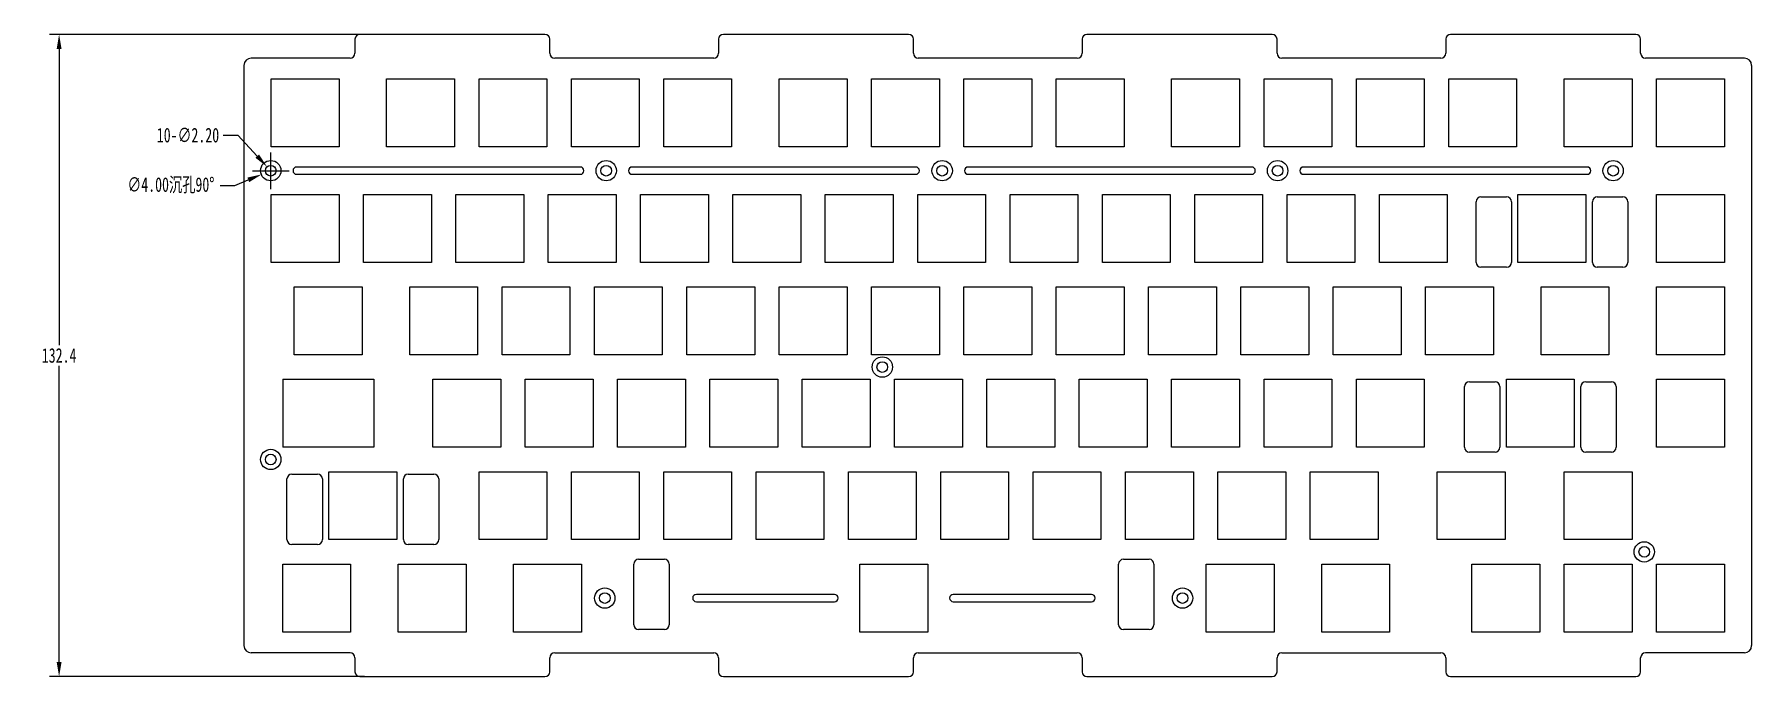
# Model space of a CAD drawing. Header units: millimetres. Extents: x -173 to 182, y 54 to 187.
import ezdxf

# ---------------------------------------------------------------- set-up
doc = ezdxf.new("R2010")
doc.units = ezdxf.units.MM
doc.header["$LTSCALE"] = 23.1
doc.header["$PDMODE"] = 3
doc.header["$PDSIZE"] = 0.3
doc.layers.get('0').update_dxf_attribs({"linetype": 'CONTINUOUS'})
doc.layers.get('Defpoints').update_dxf_attribs({"linetype": 'CONTINUOUS'})
doc.layers.add('JELLY-00-00-07_PBL1', color=7, linetype='CONTINUOUS')
doc.layers.add('图层1', color=3, linetype='CONTINUOUS')
doc.styles.get("Standard").update_dxf_attribs({"font": 'txt', "width": 0.7})
doc.dimstyles.get("Standard").update_dxf_attribs({"dimtxt": 3, "dimasz": 3, "dimexe": 2, "dimexo": 1.5, "dimtad": 1, "dimdsep": 46, "dimtxsty": 'Standard', "dimcen": 0.09, "dimadec": 0, "dimazin": 0, "dimtol": 1, "dimtp": 0.01, "dimtm": 0.01, "dimtfac": 1, "dimtofl": 0, "dimtmove": 0, "dimatfit": 3, "dimfxl": 0, "dimtolj": 1, "dimarcsym": 0})

# ---------------------------------------------------------------- blocks, each defined once
blk = doc.blocks.new('*D1')
at = {"layer": 'Defpoints', "color": 0, "transparency": 16777216}
for p in [(-124.64, 159.46), (-123.14, 157.85)]:
    blk.add_point(p, dxfattribs=at)
at = {"layer": '图层1', "color": 0, "lineweight": -2, "transparency": 16777216}
for p, q in [((-133.68, 165.97), (-130.68, 165.97)), ((-130.68, 165.97), (-126.68, 161.66)), ((-123.89, 154.88), (-123.89, 162.44)), ((-127.67, 158.66), (-120.11, 158.66))]:
    blk.add_line(p, q, dxfattribs=at)
at = {"layer": '图层1', "color": 0, "transparency": 16777216}
blk.add_solid([(-126.32, 162), (-127.05, 161.32), (-124.64, 159.46)], dxfattribs=at)
at = {"layer": '图层1', "color": 0, "transparency": 16777216, "insert": (-140.96, 165.97), "char_height": 3, "attachment_point": 5}
blk.add_mtext('\\A1;10-∅2.20', dxfattribs=at)
blk = doc.blocks.new('*D2')
at = {"layer": 'Defpoints', "color": 0, "transparency": 16777216}
for p in [(-122.04, 159.42), (-125.74, 157.9)]:
    blk.add_point(p, dxfattribs=at)
at = {"layer": '图层1', "color": 0, "lineweight": -2, "transparency": 16777216}
for p, q in [((-123.89, 154.88), (-123.89, 162.44)), ((-131.3, 155.63), (-128.52, 156.77)), ((-127.67, 158.66), (-120.11, 158.66)), ((-134.3, 155.63), (-131.3, 155.63))]:
    blk.add_line(p, q, dxfattribs=at)
at = {"layer": '图层1', "color": 0, "transparency": 16777216}
blk.add_solid([(-128.71, 157.23), (-128.33, 156.3), (-125.74, 157.9)], dxfattribs=at)
at = {"layer": '图层1', "color": 0, "transparency": 16777216, "insert": (-144.48, 155.63), "char_height": 3, "attachment_point": 5}
blk.add_mtext('\\A1;{\\Ftxt|c134;∅4.00}沉孔90{\\f@MS Mincho|b0|i0|c134|p49;%%D}', dxfattribs=at)
blk = doc.blocks.new('*D4')
at = {"color": 3, "lineweight": -2, "transparency": 16777216}
for p, q in [((-104.55, 186.76), (-169.54, 186.76)), ((-167.54, 183.76), (-167.54, 122.68)), ((-167.54, 57.35), (-167.54, 118.43)), ((-104.55, 54.35), (-169.54, 54.35))]:
    blk.add_line(p, q, dxfattribs=at)
at = {"color": 3, "transparency": 16777216}
for points in [[(-168.04, 183.76), (-167.04, 183.76), (-167.54, 186.76)], [(-168.04, 57.35), (-167.04, 57.35), (-167.54, 54.35)]]:
    blk.add_solid(points, dxfattribs=at)
at = {"layer": 'Defpoints', "color": 0, "transparency": 16777216}
for p in [(-103.05, 186.76), (-167.54, 54.35), (-103.05, 54.35)]:
    blk.add_point(p, dxfattribs=at)
at = {"color": 3, "transparency": 16777216, "insert": (-167.54, 120.55), "char_height": 3, "attachment_point": 5}
blk.add_mtext('\\A1;132.4', dxfattribs=at)

msp = doc.modelspace()

# ---------------------------------------------------------------- linework, layer by layer
at = {"layer": 'JELLY-00-00-07_PBL1', "color": 7, "linetype": 'Continuous'}
for p, q in [((-106.518, 185.761), (-106.518, 182.854)), ((-67.318, 186.761), (-105.518, 186.761)), ((-66.318, 182.854), (-66.318, 185.761)), ((-31.518, 185.761), (-31.518, 182.854)), ((7.682, 186.761), (-30.518, 186.761)), ((8.682, 182.854), (8.682, 185.761)), ((43.482, 185.761), (43.482, 182.854)), ((82.682, 186.761), (44.482, 186.761)), ((83.682, 182.854), (83.682, 185.761)), ((118.482, 185.761), (118.482, 182.854)), ((157.682, 186.761), (119.482, 186.761)), ((158.682, 182.854), (158.682, 185.761)), ((-107.518, 181.854), (-127.918, 181.854)), ((-32.518, 181.854), (-65.318, 181.854)), ((42.482, 181.854), (9.682, 181.854)), ((117.482, 181.854), (84.682, 181.854)), ((180.082, 181.854), (159.682, 181.854)), ((-129.418, 180.354), (-129.418, 60.754)), ((-123.793, 163.561), (-123.793, 177.561)), ((-123.793, 177.561), (-109.793, 177.561)), ((-109.793, 177.561), (-109.793, 163.561)), ((-99.98, 163.561), (-99.98, 177.561)), ((-99.98, 177.561), (-85.98, 177.561)), ((-85.98, 177.561), (-85.98, 163.561)), ((-80.93, 163.561), (-80.93, 177.561)), ((-80.93, 177.561), (-66.93, 177.561)), ((-66.93, 177.561), (-66.93, 163.561)), ((-61.88, 163.561), (-61.88, 177.561)), ((-61.88, 177.561), (-47.88, 177.561)), ((-47.88, 177.561), (-47.88, 163.561)), ((-42.83, 163.561), (-42.83, 177.561)), ((-42.83, 177.561), (-28.83, 177.561)), ((-28.83, 177.561), (-28.83, 163.561)), ((-19.018, 163.561), (-19.018, 177.561)), ((-19.018, 177.561), (-5.018, 177.561)), ((-5.018, 177.561), (-5.018, 163.561)), ((0.032, 163.561), (0.032, 177.561)), ((0.032, 177.561), (14.032, 177.561)), ((14.032, 177.561), (14.032, 163.561)), ((19.082, 163.561), (19.082, 177.561)), ((19.082, 177.561), (33.082, 177.561)), ((33.082, 177.561), (33.082, 163.561)), ((38.132, 163.561), (38.132, 177.561)), ((38.132, 177.561), (52.132, 177.561)), ((52.132, 177.561), (52.132, 163.561)), ((61.945, 163.561), (61.945, 177.561)), ((61.945, 177.561), (75.945, 177.561)), ((75.945, 177.561), (75.945, 163.561)), ((80.995, 163.561), (80.995, 177.561)), ((80.995, 177.561), (94.995, 177.561)), ((94.995, 177.561), (94.995, 163.561)), ((100.045, 177.561), (114.045, 177.561)), ((100.045, 163.561), (100.045, 177.561)), ((114.045, 177.561), (114.045, 163.561)), ((119.095, 177.561), (133.095, 177.561)), ((119.095, 163.561), (119.095, 177.561)), ((133.095, 177.561), (133.095, 163.561)), ((142.907, 177.561), (156.907, 177.561)), ((142.907, 163.561), (142.907, 177.561)), ((156.907, 177.561), (156.907, 163.561)), ((161.957, 177.561), (175.957, 177.561)), ((161.957, 163.561), (161.957, 177.561)), ((175.957, 177.561), (175.957, 163.561)), ((181.582, 180.354), (181.582, 60.754)), ((-109.793, 163.561), (-123.793, 163.561)), ((-85.98, 163.561), (-99.98, 163.561)), ((-66.93, 163.561), (-80.93, 163.561)), ((-47.88, 163.561), (-61.88, 163.561)), ((-28.83, 163.561), (-42.83, 163.561)), ((-5.018, 163.561), (-19.018, 163.561)), ((14.032, 163.561), (0.032, 163.561)), ((33.082, 163.561), (19.082, 163.561)), ((52.132, 163.561), (38.132, 163.561)), ((75.945, 163.561), (61.945, 163.561)), ((94.995, 163.561), (80.995, 163.561)), ((114.045, 163.561), (100.045, 163.561)), ((133.095, 163.561), (119.095, 163.561)), ((156.907, 163.561), (142.907, 163.561)), ((175.957, 163.561), (161.957, 163.561)), ((-60.045, 159.409), (-118.545, 159.409)), ((9.155, 159.409), (-49.345, 159.409)), ((78.455, 159.409), (19.955, 159.409)), ((147.655, 159.409), (89.155, 159.409)), ((-118.545, 157.909), (-60.045, 157.909)), ((-49.345, 157.909), (9.155, 157.909)), ((19.955, 157.909), (78.455, 157.909)), ((89.155, 157.909), (147.655, 157.909)), ((-123.793, 139.749), (-123.793, 153.749)), ((-123.793, 153.749), (-109.793, 153.749)), ((-109.793, 153.749), (-109.793, 139.749)), ((-104.743, 139.749), (-104.743, 153.749)), ((-104.743, 153.749), (-90.743, 153.749)), ((-90.743, 153.749), (-90.743, 139.749)), ((-85.693, 139.749), (-85.693, 153.749)), ((-85.693, 153.749), (-71.693, 153.749)), ((-71.693, 153.749), (-71.693, 139.749)), ((-66.643, 139.749), (-66.643, 153.749)), ((-66.643, 153.749), (-52.643, 153.749)), ((-52.643, 153.749), (-52.643, 139.749)), ((-47.593, 139.749), (-47.593, 153.749)), ((-47.593, 153.749), (-33.593, 153.749)), ((-33.593, 153.749), (-33.593, 139.749)), ((-28.543, 139.749), (-28.543, 153.749)), ((-28.543, 153.749), (-14.543, 153.749)), ((-14.543, 153.749), (-14.543, 139.749)), ((-9.493, 139.749), (-9.493, 153.749)), ((-9.493, 153.749), (4.507, 153.749)), ((4.507, 153.749), (4.507, 139.749)), ((9.557, 139.749), (9.557, 153.749)), ((9.557, 153.749), (23.557, 153.749)), ((23.557, 153.749), (23.557, 139.749)), ((28.607, 139.749), (28.607, 153.749)), ((28.607, 153.749), (42.607, 153.749)), ((42.607, 153.749), (42.607, 139.749)), ((47.657, 139.749), (47.657, 153.749)), ((47.657, 153.749), (61.657, 153.749)), ((61.657, 153.749), (61.657, 139.749)), ((66.707, 153.749), (80.707, 153.749)), ((66.707, 139.749), (66.707, 153.749)), ((80.707, 153.749), (80.707, 139.749)), ((85.757, 153.749), (99.757, 153.749)), ((85.757, 139.749), (85.757, 153.749)), ((99.757, 153.749), (99.757, 139.749)), ((104.808, 153.749), (118.808, 153.749)), ((104.808, 139.749), (104.808, 153.749)), ((118.808, 153.749), (118.808, 139.749)), ((125.732, 153.249), (131.032, 153.249)), ((133.382, 153.749), (147.382, 153.749)), ((133.382, 139.749), (133.382, 153.749)), ((147.382, 153.749), (147.382, 139.749)), ((149.732, 153.249), (155.032, 153.249)), ((161.957, 153.749), (175.957, 153.749)), ((161.957, 139.749), (161.957, 153.749)), ((175.957, 153.749), (175.957, 139.749)), ((124.732, 139.749), (124.732, 152.249)), ((132.032, 152.249), (132.032, 139.749)), ((148.732, 139.749), (148.732, 152.249)), ((156.032, 152.249), (156.032, 139.749)), ((-109.793, 139.749), (-123.793, 139.749)), ((-90.743, 139.749), (-104.743, 139.749)), ((-71.693, 139.749), (-85.693, 139.749)), ((-52.643, 139.749), (-66.643, 139.749)), ((-33.593, 139.749), (-47.593, 139.749)), ((-14.543, 139.749), (-28.543, 139.749)), ((4.507, 139.749), (-9.493, 139.749)), ((23.557, 139.749), (9.557, 139.749)), ((42.607, 139.749), (28.607, 139.749)), ((61.657, 139.749), (47.657, 139.749)), ((80.707, 139.749), (66.707, 139.749)), ((99.757, 139.749), (85.757, 139.749)), ((118.808, 139.749), (104.808, 139.749)), ((131.032, 138.749), (125.732, 138.749)), ((147.382, 139.749), (133.382, 139.749)), ((155.032, 138.749), (149.732, 138.749)), ((175.957, 139.749), (161.957, 139.749)), ((-119.03, 120.699), (-119.03, 134.699)), ((-119.03, 134.699), (-105.03, 134.699)), ((-105.03, 134.699), (-105.03, 120.699)), ((-95.218, 120.699), (-95.218, 134.699)), ((-95.218, 134.699), (-81.218, 134.699)), ((-81.218, 134.699), (-81.218, 120.699)), ((-76.168, 120.699), (-76.168, 134.699)), ((-76.168, 134.699), (-62.168, 134.699)), ((-62.168, 134.699), (-62.168, 120.699)), ((-57.118, 120.699), (-57.118, 134.699)), ((-57.118, 134.699), (-43.118, 134.699)), ((-43.118, 134.699), (-43.118, 120.699)), ((-38.068, 120.699), (-38.068, 134.699)), ((-38.068, 134.699), (-24.068, 134.699)), ((-24.068, 134.699), (-24.068, 120.699)), ((-19.018, 120.699), (-19.018, 134.699)), ((-19.018, 134.699), (-5.018, 134.699)), ((-5.018, 134.699), (-5.018, 120.699)), ((0.032, 120.699), (0.032, 134.699)), ((0.032, 134.699), (14.032, 134.699)), ((14.032, 134.699), (14.032, 120.699)), ((19.082, 120.699), (19.082, 134.699)), ((19.082, 134.699), (33.082, 134.699)), ((33.082, 134.699), (33.082, 120.699)), ((38.132, 120.699), (38.132, 134.699)), ((38.132, 134.699), (52.132, 134.699)), ((52.132, 134.699), (52.132, 120.699)), ((57.182, 134.699), (71.182, 134.699)), ((57.182, 120.699), (57.182, 134.699)), ((71.182, 134.699), (71.182, 120.699)), ((76.232, 134.699), (90.232, 134.699)), ((76.232, 120.699), (76.232, 134.699)), ((90.232, 134.699), (90.232, 120.699)), ((95.282, 134.699), (109.282, 134.699)), ((95.282, 120.699), (95.282, 134.699)), ((109.282, 134.699), (109.282, 120.699)), ((114.332, 134.699), (128.332, 134.699)), ((114.332, 120.699), (114.332, 134.699)), ((128.332, 134.699), (128.332, 120.699)), ((138.145, 134.699), (152.145, 134.699)), ((138.145, 120.699), (138.145, 134.699)), ((152.145, 134.699), (152.145, 120.699)), ((161.957, 134.699), (175.957, 134.699)), ((161.957, 120.699), (161.957, 134.699)), ((175.957, 134.699), (175.957, 120.699)), ((-105.03, 120.699), (-119.03, 120.699)), ((-81.218, 120.699), (-95.218, 120.699)), ((-62.168, 120.699), (-76.168, 120.699)), ((-43.118, 120.699), (-57.118, 120.699)), ((-24.068, 120.699), (-38.068, 120.699)), ((-5.018, 120.699), (-19.018, 120.699)), ((14.032, 120.699), (0.032, 120.699)), ((33.082, 120.699), (19.082, 120.699)), ((52.132, 120.699), (38.132, 120.699)), ((71.182, 120.699), (57.182, 120.699)), ((90.232, 120.699), (76.232, 120.699)), ((109.282, 120.699), (95.282, 120.699)), ((128.332, 120.699), (114.332, 120.699)), ((152.145, 120.699), (138.145, 120.699)), ((175.957, 120.699), (161.957, 120.699)), ((-121.409, 115.649), (-121.409, 101.649)), ((-121.409, 115.649), (-102.649, 115.649)), ((-102.649, 115.649), (-102.649, 101.649)), ((-90.455, 101.649), (-90.455, 115.649)), ((-90.455, 115.649), (-76.455, 115.649)), ((-76.455, 115.649), (-76.455, 101.649)), ((-71.405, 101.649), (-71.405, 115.649)), ((-71.405, 115.649), (-57.405, 115.649)), ((-57.405, 115.649), (-57.405, 101.649)), ((-52.355, 101.649), (-52.355, 115.649)), ((-52.355, 115.649), (-38.355, 115.649)), ((-38.355, 115.649), (-38.355, 101.649)), ((-33.305, 101.649), (-33.305, 115.649)), ((-33.305, 115.649), (-19.305, 115.649)), ((-19.305, 115.649), (-19.305, 101.649)), ((-14.255, 101.649), (-14.255, 115.649)), ((-14.255, 115.649), (-0.255, 115.649)), ((-0.255, 115.649), (-0.255, 101.649)), ((4.795, 101.649), (4.795, 115.649)), ((4.795, 115.649), (18.795, 115.649)), ((18.795, 115.649), (18.795, 101.649)), ((23.845, 101.649), (23.845, 115.649)), ((23.845, 115.649), (37.845, 115.649)), ((37.845, 115.649), (37.845, 101.649)), ((42.895, 115.649), (56.895, 115.649)), ((42.895, 101.649), (42.895, 115.649)), ((56.895, 115.649), (56.895, 101.649)), ((61.945, 115.649), (75.945, 115.649)), ((61.945, 101.649), (61.945, 115.649)), ((75.945, 115.649), (75.945, 101.649)), ((80.995, 115.649), (94.995, 115.649)), ((80.995, 101.649), (80.995, 115.649)), ((94.995, 115.649), (94.995, 101.649)), ((100.045, 115.649), (114.045, 115.649)), ((100.045, 101.649), (100.045, 115.649)), ((114.045, 115.649), (114.045, 101.649)), ((122.351, 101.649), (122.351, 114.149)), ((123.351, 115.149), (128.651, 115.149)), ((129.651, 114.149), (129.651, 101.649)), ((131.001, 115.649), (145.001, 115.649)), ((131.001, 101.649), (131.001, 115.649)), ((145.001, 115.649), (145.001, 101.649)), ((146.351, 101.649), (146.351, 114.149)), ((147.351, 115.149), (152.651, 115.149)), ((153.651, 114.149), (153.651, 101.649)), ((161.957, 115.649), (175.957, 115.649)), ((161.957, 101.649), (161.957, 115.649)), ((175.957, 115.649), (175.957, 101.649)), ((-102.649, 101.649), (-121.409, 101.649)), ((-76.455, 101.649), (-90.455, 101.649)), ((-57.405, 101.649), (-71.405, 101.649)), ((-38.355, 101.649), (-52.355, 101.649)), ((-19.305, 101.649), (-33.305, 101.649)), ((-0.255, 101.649), (-14.255, 101.649)), ((18.795, 101.649), (4.795, 101.649)), ((37.845, 101.649), (23.845, 101.649)), ((56.895, 101.649), (42.895, 101.649)), ((75.945, 101.649), (61.945, 101.649)), ((94.995, 101.649), (80.995, 101.649)), ((114.045, 101.649), (100.045, 101.649)), ((128.651, 100.649), (123.351, 100.649)), ((145.001, 101.649), (131.001, 101.649)), ((152.651, 100.649), (147.351, 100.649)), ((175.957, 101.649), (161.957, 101.649)), ((-119.536, 96.099), (-114.236, 96.099)), ((-111.886, 82.599), (-111.886, 96.599)), ((-111.886, 96.599), (-97.886, 96.599)), ((-97.886, 96.599), (-97.886, 82.599)), ((-95.536, 96.099), (-90.236, 96.099)), ((-80.93, 82.599), (-80.93, 96.599)), ((-80.93, 96.599), (-66.93, 96.599)), ((-66.93, 96.599), (-66.93, 82.599)), ((-61.88, 82.599), (-61.88, 96.599)), ((-61.88, 96.599), (-47.88, 96.599)), ((-47.88, 96.599), (-47.88, 82.599)), ((-42.83, 82.599), (-42.83, 96.599)), ((-42.83, 96.599), (-28.83, 96.599)), ((-28.83, 96.599), (-28.83, 82.599)), ((-23.78, 82.599), (-23.78, 96.599)), ((-23.78, 96.599), (-9.78, 96.599)), ((-9.78, 96.599), (-9.78, 82.599)), ((-4.73, 82.599), (-4.73, 96.599)), ((-4.73, 96.599), (9.27, 96.599)), ((9.27, 96.599), (9.27, 82.599)), ((14.32, 96.599), (28.32, 96.599)), ((14.32, 82.599), (14.32, 96.599)), ((28.32, 96.599), (28.32, 82.599)), ((33.37, 96.599), (47.37, 96.599)), ((33.37, 82.599), (33.37, 96.599)), ((47.37, 96.599), (47.37, 82.599)), ((52.42, 96.599), (66.42, 96.599)), ((52.42, 82.599), (52.42, 96.599)), ((66.42, 96.599), (66.42, 82.599)), ((71.47, 96.599), (85.47, 96.599)), ((71.47, 82.599), (71.47, 96.599)), ((85.47, 96.599), (85.47, 82.599)), ((90.52, 96.599), (104.52, 96.599)), ((90.52, 82.599), (90.52, 96.599)), ((104.52, 96.599), (104.52, 82.599)), ((116.714, 96.599), (130.714, 96.599)), ((116.714, 82.599), (116.714, 96.599)), ((130.714, 96.599), (130.714, 82.599)), ((142.907, 96.599), (156.907, 96.599)), ((142.907, 82.599), (142.907, 96.599)), ((156.907, 96.599), (156.907, 82.599)), ((-120.536, 82.599), (-120.536, 95.099)), ((-113.236, 95.099), (-113.236, 82.599)), ((-96.536, 82.599), (-96.536, 95.099)), ((-89.236, 95.099), (-89.236, 82.599)), ((-114.236, 81.599), (-119.536, 81.599)), ((-97.886, 82.599), (-111.886, 82.599)), ((-90.236, 81.599), (-95.536, 81.599)), ((-66.93, 82.599), (-80.93, 82.599)), ((-47.88, 82.599), (-61.88, 82.599)), ((-28.83, 82.599), (-42.83, 82.599)), ((-9.78, 82.599), (-23.78, 82.599)), ((9.27, 82.599), (-4.73, 82.599)), ((28.32, 82.599), (14.32, 82.599)), ((47.37, 82.599), (33.37, 82.599)), ((66.42, 82.599), (52.42, 82.599)), ((85.47, 82.599), (71.47, 82.599)), ((104.52, 82.599), (90.52, 82.599)), ((130.714, 82.599), (116.714, 82.599)), ((156.907, 82.599), (142.907, 82.599)), ((-47.999, 78.549), (-42.699, 78.549)), ((52.001, 78.549), (57.301, 78.549)), ((-121.411, 63.549), (-121.411, 77.549)), ((-121.411, 77.549), (-107.411, 77.549)), ((-107.411, 77.549), (-107.411, 63.549)), ((-97.599, 63.549), (-97.599, 77.549)), ((-97.599, 77.549), (-83.599, 77.549)), ((-83.599, 77.549), (-83.599, 63.549)), ((-73.786, 63.549), (-73.786, 77.549)), ((-73.786, 77.549), (-59.786, 77.549)), ((-59.786, 77.549), (-59.786, 63.549)), ((-48.999, 65.049), (-48.999, 77.549)), ((-41.699, 77.549), (-41.699, 65.049)), ((-2.349, 77.549), (11.651, 77.549)), ((-2.349, 63.549), (-2.349, 77.549)), ((11.651, 77.549), (11.651, 63.549)), ((51.001, 65.049), (51.001, 77.549)), ((58.301, 77.549), (58.301, 65.049)), ((69.089, 77.549), (83.089, 77.549)), ((69.089, 63.549), (69.089, 77.549)), ((83.089, 77.549), (83.089, 63.549)), ((92.901, 77.549), (106.901, 77.549)), ((92.901, 63.549), (92.901, 77.549)), ((106.901, 77.549), (106.901, 63.549)), ((123.857, 77.549), (137.857, 77.549)), ((123.857, 63.549), (123.857, 77.549)), ((137.857, 77.549), (137.857, 63.549)), ((142.907, 77.549), (156.907, 77.549)), ((142.907, 63.549), (142.907, 77.549)), ((156.907, 77.549), (156.907, 63.549)), ((161.957, 77.549), (175.957, 77.549)), ((161.957, 63.549), (161.957, 77.549)), ((175.957, 77.549), (175.957, 63.549)), ((-7.599, 71.299), (-36.099, 71.299)), ((45.401, 71.299), (16.901, 71.299)), ((-36.099, 69.799), (-7.599, 69.799)), ((16.901, 69.799), (45.401, 69.799)), ((-42.699, 64.049), (-47.999, 64.049)), ((57.301, 64.049), (52.001, 64.049)), ((-107.411, 63.549), (-121.411, 63.549)), ((-83.599, 63.549), (-97.599, 63.549)), ((-59.786, 63.549), (-73.786, 63.549)), ((11.651, 63.549), (-2.349, 63.549)), ((83.089, 63.549), (69.089, 63.549)), ((106.901, 63.549), (92.901, 63.549)), ((137.857, 63.549), (123.857, 63.549)), ((156.907, 63.549), (142.907, 63.549)), ((175.957, 63.549), (161.957, 63.549)), ((-107.518, 59.254), (-127.918, 59.254)), ((-106.518, 58.254), (-106.518, 55.349)), ((-66.318, 55.349), (-66.318, 58.254)), ((-65.318, 59.254), (-32.518, 59.254)), ((-31.518, 58.254), (-31.518, 55.349)), ((8.682, 55.349), (8.682, 58.254)), ((9.682, 59.254), (42.482, 59.254)), ((43.482, 58.254), (43.482, 55.349)), ((83.682, 55.349), (83.682, 58.254)), ((84.682, 59.254), (117.482, 59.254)), ((118.482, 58.254), (118.482, 55.349)), ((158.682, 55.349), (158.682, 58.254)), ((180.082, 59.254), (159.682, 59.254)), ((-105.518, 54.349), (-67.318, 54.349)), ((-30.518, 54.349), (7.682, 54.349)), ((44.482, 54.349), (82.682, 54.349)), ((119.482, 54.349), (157.682, 54.349))]:
    msp.add_line(p, q, dxfattribs=at)
for centre, radius in [((-123.893, 158.659), 2.1), ((-123.893, 158.659), 1.1), ((-54.696, 158.659), 2.1), ((-54.696, 158.659), 1.1), ((14.605, 158.659), 2.1), ((14.605, 158.659), 1.1), ((83.805, 158.659), 2.1), ((83.805, 158.659), 1.1), ((153.005, 158.659), 2.1), ((153.005, 158.659), 1.1), ((2.265, 118.179), 2.1), ((2.265, 118.179), 1.1), ((-123.893, 99.119), 2.1), ((-123.893, 99.119), 1.1), ((159.435, 80.069), 2.1), ((159.435, 80.069), 1.1), ((-54.978, 70.549), 2.1), ((-54.978, 70.549), 1.1), ((64.185, 70.549), 2.1), ((64.185, 70.549), 1.1)]:
    msp.add_circle(centre, radius, dxfattribs=at)
for centre, radius, start, end in [((-105.518, 185.761), 1, 90, 180), ((-67.318, 185.761), 1, 0, 90), ((-30.518, 185.761), 1, 90, 180), ((7.682, 185.761), 1, 0, 90), ((44.482, 185.761), 1, 90, 180), ((82.682, 185.761), 1, 0, 90), ((119.482, 185.761), 1, 90, 180), ((157.682, 185.761), 1, 0, 90), ((-127.918, 180.354), 1.5, 90, 180), ((-107.518, 182.854), 1, 270, 0), ((-65.318, 182.854), 1, 180, 270), ((-32.518, 182.854), 1, 270, 0), ((9.682, 182.854), 1, 180, 270), ((42.482, 182.854), 1, 270, 0), ((84.682, 182.854), 1, 180, 270), ((117.482, 182.854), 1, 270, 0), ((159.682, 182.854), 1, 180, 270), ((180.082, 180.354), 1.5, 0, 90), ((-118.545, 158.659), 0.75, 90, 270), ((-60.045, 158.659), 0.75, 270, 90), ((-49.345, 158.659), 0.75, 90, 270), ((9.155, 158.659), 0.75, 270, 90), ((19.955, 158.659), 0.75, 90, 270), ((78.455, 158.659), 0.75, 270, 90), ((89.155, 158.659), 0.75, 90, 270), ((147.655, 158.659), 0.75, 270, 90), ((125.732, 152.249), 1, 90, 180), ((131.032, 152.249), 1, 0, 90), ((149.732, 152.249), 1, 90, 180), ((155.032, 152.249), 1, 0, 90), ((125.732, 139.749), 1, 180, 270), ((131.032, 139.749), 1, 270, 0), ((149.732, 139.749), 1, 180, 270), ((155.032, 139.749), 1, 270, 0), ((123.351, 114.149), 1, 90, 180), ((128.651, 114.149), 1, 0, 90), ((147.351, 114.149), 1, 90, 180), ((152.651, 114.149), 1, 0, 90), ((123.351, 101.649), 1, 180, 270), ((128.651, 101.649), 1, 270, 0), ((147.351, 101.649), 1, 180, 270), ((152.651, 101.649), 1, 270, 0), ((-119.536, 95.099), 1, 90, 180), ((-114.236, 95.099), 1, 0, 90), ((-95.536, 95.099), 1, 90, 180), ((-90.236, 95.099), 1, 0, 90), ((-119.536, 82.599), 1, 180, 270), ((-114.236, 82.599), 1, 270, 0), ((-95.536, 82.599), 1, 180, 270), ((-90.236, 82.599), 1, 270, 0), ((-47.999, 77.549), 1, 90, 180), ((-42.699, 77.549), 1, 0, 90), ((52.001, 77.549), 1, 90, 180), ((57.301, 77.549), 1, 0, 90), ((-36.099, 70.549), 0.75, 90, 270), ((-7.599, 70.549), 0.75, 270, 90), ((16.901, 70.549), 0.75, 90, 270), ((45.401, 70.549), 0.75, 270, 90), ((-47.999, 65.049), 1, 180, 270), ((-42.699, 65.049), 1, 270, 0), ((52.001, 65.049), 1, 180, 270), ((57.301, 65.049), 1, 270, 0), ((-127.918, 60.754), 1.5, 180, 270), ((180.082, 60.754), 1.5, 270, 0), ((-107.518, 58.254), 1, 0, 90), ((-65.318, 58.254), 1, 90, 180), ((-32.518, 58.254), 1, 0, 90), ((9.682, 58.254), 1, 90, 180), ((42.482, 58.254), 1, 0, 90), ((84.682, 58.254), 1, 90, 180), ((117.482, 58.254), 1, 0, 90), ((159.682, 58.254), 1, 90, 180), ((-105.518, 55.349), 1, 180, 270), ((-67.318, 55.349), 1, 270, 0), ((-30.518, 55.349), 1, 180, 270), ((7.682, 55.349), 1, 270, 0), ((44.482, 55.349), 1, 180, 270), ((82.682, 55.349), 1, 270, 0), ((119.482, 55.349), 1, 180, 270), ((157.682, 55.349), 1, 270, 0)]:
    msp.add_arc(centre, radius, start, end, dxfattribs=at)

# ---------------------------------------------------------------- dimensions: what is measured, and where the dimension line sits
dim = msp.add_linear_dim(base=(-167.539, 54.349), p1=(-103.051, 186.761), p2=(-103.051, 54.349), angle=90, dimstyle='Standard', override={"dimtad": 0, "dimtih": 1, "dimtoh": 1, "dimdec": 1, "dimzin": 0, "dimcen": 3.78, "dimclrd": 3, "dimclre": 3, "dimclrt": 3, "dimtol": 0, "dimtdec": 1, "dimtfillclr": 3, "dimtzin": 0})
dim.commit()
dim.dimension.update_dxf_attribs({"geometry": '*D4', "text_midpoint": (-167.539, 120.555)})
at = {"layer": '图层1'}
dim = msp.add_diameter_dim_2p(p1=(-123.144, 157.853), p2=(-124.641, 159.465), text='10-<>', dimstyle='Standard', override={"dimtad": 0, "dimtih": 1, "dimtoh": 1, "dimzin": 0, "dimcen": 3.78, "dimtol": 0, "dimtzin": 0}, dxfattribs=at)
dim.commit()
dim.dimension.update_dxf_attribs({"geometry": '*D1', "text_midpoint": (-140.955, 165.97), "dimtype": 163})
dim = msp.add_diameter_dim_2p(p1=(-122.041, 159.415), p2=(-125.744, 157.902), text='{\\Ftxt|c134;<>}沉孔90{\\f@MS Mincho|b0|i0|c134|p49;%%D}', dimstyle='Standard', override={"dimtad": 0, "dimtih": 1, "dimtoh": 1, "dimzin": 0, "dimcen": 3.78, "dimtol": 0, "dimtzin": 0}, dxfattribs=at)
dim.commit()
dim.dimension.update_dxf_attribs({"geometry": '*D2', "text_midpoint": (-144.483, 155.631)})

doc.saveas('drawing.dxf')
